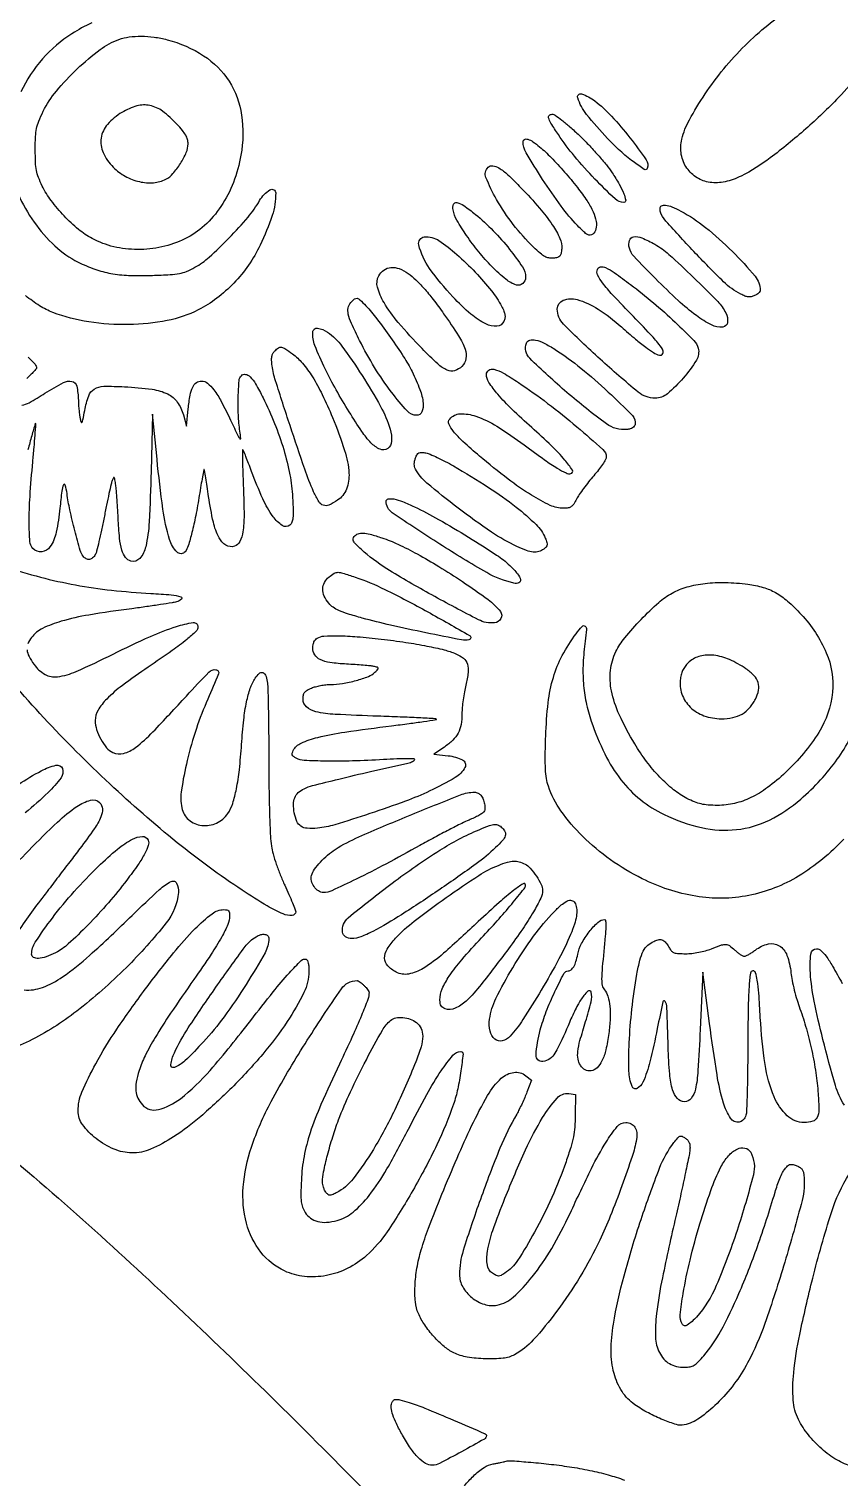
# Model space of a CAD drawing. Header units: inches. Extents: x 164 to 6104, y 4585 to 8790.
# Drawn here: x 5595.45 to 5619.22, y 5300.72 to 5343.17 of the extents above; entities that cross this region are included whole.
import ezdxf

# ---------------------------------------------------------------- set-up
doc = ezdxf.new("R2010")
doc.units = ezdxf.units.IN
doc.header["$LTSCALE"] = 50
doc.header["$MEASUREMENT"] = 0

# ---------------------------------------------------------------- blocks, each defined once
blk = doc.blocks.new('JACZ-COO-GE-001-CAR-LOGO-R00')
at = {"color": 8}
for points in [[(4610.41, 2594.14, -0.001877), (4635.07, 2580.12, -0.011756), (4742.41, 2515.14, -0.013536), (4841.56, 2448.05, -0.014287), (4931.72, 2379.43, -0.017299), (5012.07, 2309.84, -0.009893), (5087.94, 2236.55, -0.010137), (5160.23, 2160.9, -0.01071), (5222.29, 2090.27, -0.023835), (5265.71, 2033.38, -0.024314), (5281.5, 2007.93, -0.005883), (5305.05, 1964.34, -0.006032), (5327.65, 1919.99, -0.021685), (5340.48, 1890.94, 0.008218), (5344.72, 1880.6, 0.002411), (5351.57, 1864.86, 0.002382), (5359.58, 1846.92, 0.002309), (5367.84, 1828.88, 0.00217), (5370.01, 1824.24, 0.000245), (5374.99, 1813.74, 0.000297), (5380.93, 1801.26, 0.000241), (5387.31, 1787.88)], [(4991.15, 2821.2, 0.032508), (4983.08, 2816.81, 0.072576), (4971.06, 2806.52, 0.068678), (4962.22, 2793.03, 0.070258)], [(4961.07, 2751.27, 0.050386), (4967.59, 2739.81, 0.051227), (4976.11, 2730.08, 0.071338), (4985.6, 2723.5, 0.029892), (4992.46, 2720.56, 0.041653), (4998.91, 2718.84, 0.035969), (5006.24, 2718.06, 0.015987), (5015.96, 2718.04, 0.005751), (5023.22, 2718.34, 0.033493), (5027.02, 2718.8, 0.052163), (5029.95, 2719.68, 0.027152), (5033.39, 2721.34, 0.058356), (5039.21, 2725.5, 0.015944), (5047.33, 2733.36, 0.016584), (5055.07, 2741.88, 0.043731), (5059.83, 2748.61, -0.119875), (5064.06, 2752.99, -0.587102), (5066.39, 2751.72, -0.083547), (5064.95, 2742.49, -0.031798), (5060.05, 2730.38, -0.040063), (5055.3, 2722.26, -0.03878), (5049.28, 2714.91, -0.039438), (5042.31, 2708.69, -0.045117), (5034.74, 2703.95, -0.069669), (5022.02, 2699.59, -0.043277), (5006.3, 2697.95, -0.042182), (4989.96, 2699.04, -0.053126), (4975.29, 2702.89, -0.049934), (4969.8, 2705.63, -0.033683), (4964.14, 2709.76, -0.029138)], [(4965.17, 2684.62, -0.017976), (4967.98, 2681.72, -0.185758), (4968.57, 2680.19, -0.182134), (4968.43, 2679.81, -0.006823), (4967.39, 2678.67, -0.011558), (4966.1, 2677.34, -0.007789), (4964.57, 2675.88, 0.020289)], [(4962.62, 2665.05, 0.100398), (4965.56, 2666.02, 0.009667), (4972.05, 2669.9, -0.017006), (4979.58, 2674.25, -0.175733), (4983.07, 2674.74, -0.297999), (4985.02, 2672.79, -0.045192), (4985.69, 2667.05, 0.010441), (4985.78, 2665.04, 0.008192), (4985.96, 2662.87, 0.008296), (4986.2, 2660.85, 0.020087), (4986.46, 2659.38, 0.037141), (4986.86, 2658.02, 0.645175), (4987.2, 2658, 0.072932), (4987.58, 2659.06, 0.00325), (4988.31, 2662.88, -0.039228), (4989.91, 2668.84, -0.17526), (4992.18, 2671.6, -0.130622), (4996.09, 2672.71, -0.018254), (5004.57, 2672.54, -0.018488), (5015.82, 2671.49, -0.078999), (5022.26, 2669.59, -0.127819), (5026.16, 2666.3, -0.087739), (5028.65, 2661.05), (5029.93, 2656.38), (5030.63, 2663.48, -0.017829), (5031.39, 2669.07, -0.068456), (5032.45, 2672.41, -0.127894), (5033.96, 2674.21, -0.155747), (5036.05, 2674.88, -0.172326), (5038.51, 2674, -0.062429), (5041.11, 2671.29, -0.037958), (5044.12, 2666.52, -0.011291), (5047.98, 2658.82, 0.001191), (5051.04, 2652.38, 0.064611), (5051.78, 2651.25, 0.732372), (5052.1, 2651.39, 0.011289), (5051.76, 2654.38, -0.023127), (5051.15, 2661.03, -0.017569), (5051.09, 2668.34, -0.011504), (5051.41, 2675.02, -0.180266), (5052.35, 2677.06, -0.240043), (5054.05, 2677.61, -0.160719), (5055.9, 2676.65, -0.063367), (5058.16, 2673.69, -0.013725), (5061.23, 2668.02, -0.021946), (5065.95, 2657.56, -0.022954), (5069.67, 2646.88, -0.024266), (5072.18, 2636.6, -0.03543), (5073.31, 2627.35, -0.00559), (5073.52, 2621.86, -0.031353), (5073.42, 2618.93, -0.063333), (5073.01, 2617.14, -0.132638), (5072.2, 2615.98, -0.331412), (5069.09, 2615.82, -0.091203), (5065.35, 2619.44, -0.048728), (5061.11, 2626.8, -0.017909), (5056.56, 2637.9, 0.002965), (5055.34, 2641.16, 0.004467), (5054.23, 2643.99, 0.001859), (5053.25, 2646.4, 0.099071), (5052.97, 2646.81, 0.670972), (5052.79, 2646.73, 0.001328), (5052.83, 2642.45, 0.004725), (5052.95, 2637.39, 0.0027), (5053.17, 2631.29, -0.009272), (5053.45, 2620.02, -0.039077), (5052.96, 2613.28, -0.07406), (5051.72, 2609.26, -0.207184), (5049.55, 2607.37, -0.217642), (5046.06, 2607.8, -0.135955), (5043.21, 2610.85, -0.065545), (5040.9, 2617.19, -0.017925), (5038.96, 2627.68, 0.001846), (5038.34, 2631.8, 0.002952), (5037.77, 2635.31, 0.000606), (5037.25, 2638.4, 0.149548), (5037.12, 2638.65, 0.609791), (5037, 2638.61, 0.000958), (5036.44, 2635.67, 0.004353), (5035.83, 2632.26, 0.00253), (5035.16, 2628.15, -0.008567), (5033.7, 2619.89, -0.013809), (5032.15, 2612.93, -0.013147), (5030.62, 2607.49, -0.097452), (5029.35, 2605.13, -0.447343), (5026.04, 2604.99, -0.119592), (5022.99, 2610.15, -0.039375), (5020.28, 2622.52, -0.009985), (5017.87, 2642.97), (5016.07, 2661.38), (5015.45, 2637.88, -0.00645), (5014.64, 2617.35, -0.042456), (5013.23, 2607.17, -0.122901), (5010.84, 2602.42, -0.28365), (5007.18, 2601.26, -0.174271), (5005.02, 2602.71, -0.086908), (5003.54, 2605.7, -0.047624), (5002.56, 2610.71, -0.01255), (5001.96, 2618.88, 0.003379), (5001.73, 2623.16, 0.003642), (5001.45, 2627.32, 0.003442), (5001.15, 2630.89, 0.017402), (5000.9, 2632.88, 0.005159), (5000.55, 2634.97, 0.155846), (5000.3, 2635.43, 0.514866), (5000.02, 2635.38, 0.019569), (4999.52, 2634.22, 0.034509), (4999.09, 2632.79, 0.002685), (4998.21, 2628.88, 0.003657), (4997.23, 2624.2, 0.002786), (4996.21, 2619.05, -0.00489), (4995.18, 2613.92, -0.006424), (4994.13, 2609.25, -0.004804), (4993.16, 2605.37, -0.059544), (4992.61, 2603.96, -0.082385), (4991.54, 2602.57, -0.154152), (4990.28, 2601.96, -0.162244), (4988.94, 2602.21, -0.093651), (4987.66, 2603.27, -0.105017), (4986.45, 2605.58, -0.005383), (4984.23, 2613.8, -0.009477), (4982.22, 2622.25, -0.020073), (4981.05, 2628.88, 0.030976), (4980.35, 2632.39, 0.696951), (4979.63, 2632.46, 0.083164), (4978.9, 2629.94, 0.006326), (4978.16, 2622.88, -0.030245), (4976.67, 2613.13, -0.094939), (4974.09, 2607.06, -0.227978), (4970.79, 2605.11, -0.220651), (4967.14, 2606.45, -0.181001), (4965.86, 2609.27, -0.016714), (4965.58, 2617.08, -0.017104), (4965.92, 2627.72, -0.007448), (4967.06, 2641.81, 0.002144), (4967.61, 2647.75, 0.003476), (4968.01, 2652.8, 0.000629), (4968.33, 2657.25, 0.217408), (4968.22, 2657.56, 0.572741), (4968.04, 2657.52, 0.000546), (4966.64, 2652.53, 0.003418), (4965.08, 2646.83, 0.00201)], [(4955.57, 2599.05, 0.015941), (4970.25, 2594.73, 0.018262), (4984.52, 2591.57, 0.017863), (4999.26, 2589.41, 0.014074), (5015.34, 2588.09, -0.007874), (5023.71, 2587.51, -0.058661), (5027.62, 2586.71, -0.577907), (5027.82, 2585.72, -0.115001), (5025.8, 2584.63, -0.02711), (5024.01, 2584.24, -0.002248), (5019.32, 2583.51, -0.002998), (5013.71, 2582.69, -0.002308), (5007.57, 2581.86, 0.008677), (4990.03, 2579.27, 0.028636), (4978.64, 2576.7, 0.04436), (4971.09, 2573.8, 0.112542), (4966.55, 2570.12, 0.072418), (4965.07, 2567.56, 0.117686)], [(4964.72, 2565.09, 0.096595), (4965.51, 2562.38, 0.03764), (4967.56, 2559.05, 0.107777), (4972.06, 2555.03, 0.162507), (4977.17, 2554.04, 0.072579), (4984.8, 2556.19, 0.00985), (4999.87, 2563.27, -0.009029), (5015.13, 2570.48, -0.027655), (5025.79, 2574.59, -0.043638), (5032.65, 2576.16, -0.455241), (5034.57, 2574.48, -0.202877), (5033.75, 2572.55, -0.021877), (5030.05, 2569.26, -0.017399), (5024.06, 2564.73, -0.004717), (5014.27, 2557.98, 0.011059), (5003.68, 2550.48, 0.03757), (4997.29, 2544.94, 0.061183), (4993.74, 2540.37, 0.136355), (4992.59, 2536.15, 0.076205), (4993.17, 2532.46, 0.049168), (4994.88, 2528.49, 0.050122), (4997.25, 2525.06, 0.10488), (4999.81, 2523.1, 0.180724), (5004.16, 2522.7, 0.096897), (5009.06, 2525.14, 0.038436), (5016.17, 2531.51, 0.005168), (5029.89, 2546.17, -0.006734), (5039.11, 2555.95, -0.240707), (5041.97, 2556.93, -0.485131), (5042.99, 2555.17, -0.010973), (5038.64, 2544.91, 0.025404), (5033.94, 2532.89, 0.021543), (5030.2, 2519.78, 0.020883), (5027.86, 2507.86, 0.084514), (5027.98, 2500.48, 0.170893), (5030.77, 2495.66, 0.147898), (5036.13, 2493.3, 0.13719), (5042.23, 2494.23, 0.14255), (5046.85, 2498.19, 0.067768), (5048.8, 2502.28, 0.028327), (5050.33, 2508.2, 0.02188), (5051.54, 2516.07, 0.010101), (5052.45, 2526.38, -0.009785), (5053.34, 2536.45, -0.023824), (5054.49, 2543.82, -0.032344), (5056, 2549.32, -0.062103), (5058.01, 2553.43, -0.059525), (5059.65, 2555.38, -0.258282), (5061.07, 2555.74, -0.238864), (5062.21, 2554.73, -0.052801), (5062.93, 2552.13, -0.034276), (5063.17, 2549.55, -0.001741), (5063.37, 2541.11, -0.002777), (5063.51, 2531.07, -0.002008), (5063.57, 2519.88, 0.003327), (5063.65, 2508.49, 0.004066), (5063.88, 2497.84, 0.003414), (5064.22, 2488.9, 0.02869), (5064.62, 2484.88, 0.029458), (5065.34, 2481.65, 0.013264), (5066.63, 2477.51, 0.012756), (5068.28, 2473.06, 0.013819), (5070.12, 2468.82, -0.004532), (5071.82, 2465.06, -0.006491), (5073.26, 2461.7, -0.003737), (5074.41, 2458.86, -0.094459), (5074.57, 2458.03, -0.401189), (5073.11, 2456.5, -0.1074), (5069.45, 2457.13, -0.040154), (5062.93, 2460.38, -0.009475), (5052.64, 2466.88, -0.024723), (5026.15, 2486.24, -0.017854), (4998.55, 2510.26, -0.017252), (4971.58, 2537.29, -0.018077), (4946.98, 2565.7, -0.01494)], [(5298.73, 2487.73, -0.069163), (5280.26, 2472.62, -0.088566), (5259.83, 2464.67, -0.090237), (5238.2, 2464.36, -0.074755), (5216.28, 2471.5, -0.038429), (5203.32, 2479.29, -0.040074), (5191.89, 2488.87, -0.043204), (5183.07, 2499.21, -0.074736), (5177.95, 2509.27, -0.039085), (5177.14, 2512.51, -0.027762), (5176.73, 2516.23, -0.017389), (5176.63, 2521.4, -0.004447), (5176.83, 2529.77, -0.020387), (5177.84, 2543.44, -0.043578), (5179.95, 2553.8, -0.050229), (5183.59, 2562.68, -0.037479), (5189.26, 2571.63, -0.02388), (5191.72, 2574.64, -0.397788), (5192.9, 2574.73, -0.248192), (5193.5, 2573.34, -0.01467), (5192.98, 2568.63, 0.022869), (5192.13, 2559.6, 0.030908), (5192.25, 2551.4, 0.03254), (5193.35, 2543.63, 0.030359), (5195.46, 2535.88, 0.032505), (5201.01, 2522.48, 0.051345), (5207.6, 2511.95, 0.05753), (5215.57, 2503.86, 0.056986), (5225.2, 2497.76, 0.057353), (5240.58, 2492.38, 0.083399), (5254.91, 2491.59, 0.086287), (5268.34, 2495.5, 0.065941), (5281.11, 2504, 0.027103), (5289.24, 2511.93, 0.03123), (5296.06, 2520.35, 0.033727), (5301.28, 2528.84, 0.048626)], [(4961.21, 2510.02, -0.031868), (4970.53, 2515.62, -0.058999), (4976.52, 2517.87, -0.378132), (4979.16, 2516.49, -0.260255), (4978.63, 2512.78, -0.035977), (4973.28, 2506.73, -0.025218), (4963.93, 2498.46, -0.007195)], [(4963.54, 2426.11, 0.114552), (4970.99, 2427.1, 0.060807), (4979.27, 2431.43, 0.03389), (4990.29, 2440.18, 0.007683), (5007.69, 2456.53, -0.005983), (5018.82, 2467.06, -0.071462), (5023.69, 2470.41, -0.417246), (5025.89, 2469.65, -0.134679), (5026.58, 2465.89, -0.148217), (5021.61, 2453.45, -0.028418), (5005.2, 2435.15, -0.030944), (4985.05, 2417.43, -0.048791), (4965.57, 2405.17, -0.066747), (4955.29, 2401.64, -0.106529)], [(4955.27, 2472.17, -0.01151), (4965.4, 2483.07, -0.010499), (4977.12, 2494.63, -0.040595), (4985.09, 2501.02, -0.078514), (4990.67, 2503.63, -0.273242), (4994.37, 2502.68, -0.186797), (4995.51, 2500.1, -0.113208), (4994.91, 2496.77, -0.051709), (4992.21, 2491.91, -0.010213), (4986.32, 2483.86, -0.000014), (4982.21, 2478.48, -0.000009), (4977.51, 2472.32, -0.000009), (4972.96, 2466.35, -0.000018), (4969.33, 2461.6, 0.023327), (4958.63, 2446.13, 0.099538)], [(5298.95, 2379.05, -0.072441), (5295.32, 2387, -0.00847), (5290.17, 2405.88, -0.012854), (5286.61, 2421.51, -0.032307), (5285.05, 2433.08, -0.045774), (5285.23, 2440.75, -0.381191), (5287.61, 2442.88, -0.185962), (5289.39, 2442.2, -0.049852), (5291.45, 2439.92, -0.028785), (5294.11, 2435.84, -0.006757), (5298.08, 2428.71, 0.006104)], [(5302.21, 2231.29, -0.06319), (5295.9, 2234.03, -0.046087), (5289.7, 2238.53, -0.044886), (5284.26, 2244.24, -0.050955), (5280.18, 2250.6, -0.101429), (5278.03, 2258.47, -0.041206), (5278.24, 2269.62, -0.027298), (5280.69, 2285.27, -0.008703), (5286.01, 2308.25, -0.016101), (5293.66, 2335.14, -0.062358), (5300.93, 2350.83, -0.085211)], [(5143.61, 2223.42, -0.040312), (5147.24, 2227.44, -0.041566), (5151.61, 2230.94, -0.106596), (5155.36, 2232.42, 0.00487), (5156.85, 2232.69, 0.005598), (5158.27, 2232.97, 0.005063), (5159.47, 2233.23, 0.031971), (5160.07, 2233.41, -0.105225), (5162.18, 2233.72, -0.004547), (5169.69, 2233.17, -0.008147), (5178.09, 2232.35, -0.00802), (5186.51, 2231.24, -0.013804), (5194.83, 2229.77, -0.017944), (5202.36, 2227.95, -0.019818), (5208.99, 2225.8, -0.028842)]]:
    blk.add_lwpolyline(points, format="xyb", dxfattribs=at)
for points in [[(5305.27, 2830.92, -0.135992), (5309.93, 2825.95, -0.124131), (5311.57, 2819.11, -0.092733), (5309.89, 2810.66, -0.048447), (5304.93, 2801.1, -0.049495), (5296.61, 2790.68, -0.018956), (5283.15, 2777.88, -0.019091), (5268.63, 2766.04, -0.044476), (5256.73, 2758.63, -0.062435), (5250.15, 2756.28, -0.09109), (5244.02, 2756.05, -0.102561), (5238.73, 2757.97, -0.099966), (5234.59, 2761.85, -0.113946), (5232.28, 2767.43, -0.101571), (5232.52, 2773.71, -0.065655), (5235.56, 2781.54, -0.021413), (5242, 2792.16, -0.02576), (5249.61, 2802.39, -0.024318), (5258.37, 2812, -0.025156), (5267.65, 2820.34, -0.034906), (5276.79, 2826.76, -0.047852), (5284.47, 2830.44, -0.051642), (5292.51, 2832.48, -0.057458), (5299.83, 2832.7, -0.11623)], [(5022.03, 2814.35, -0.080107), (5036.92, 2807.79, -0.107086), (5047.3, 2797.36, -0.106886), (5052.45, 2783.54, -0.079567), (5052.2, 2767.23, -0.048198), (5049.1, 2756.04, -0.055868), (5044.02, 2746.24, -0.05993), (5037.27, 2738.39, -0.072941), (5029.25, 2732.95, -0.057657), (5019.89, 2729.69, -0.055869), (5009.93, 2728.61, -0.056916), (5000.16, 2729.76, -0.064813), (4991.35, 2733.08, -0.050658), (4985.75, 2736.83, -0.029602), (4979.85, 2742.34, -0.029478), (4974.59, 2748.58, -0.04652), (4970.94, 2754.54, -0.021171), (4969.39, 2758.07, -0.045328), (4968.56, 2760.92, -0.037273), (4968.18, 2764.21, -0.01039), (4968.07, 2769.4, -0.010629), (4968.18, 2774.75, -0.040955), (4968.6, 2778.04, -0.046411), (4969.51, 2781.02, -0.016429), (4971.35, 2785.09, -0.059403), (4976.69, 2793.31, -0.029285), (4985.24, 2802.42, -0.029069), (4994.57, 2810.29, -0.075111), (5002.31, 2814.45, -0.052526), (5006.47, 2815.46, -0.034536), (5011.38, 2815.77, -0.032297), (5016.69, 2815.4, -0.030116)], [(5003.53, 2784.63, 0.077575), (4997.63, 2779.75, 0.142514), (4995, 2774.16, 0.148868), (4995.82, 2768.2, 0.087399), (4999.97, 2762.24, 0.071058), (5004.87, 2758.54, 0.070271), (5010.63, 2756.35, 0.074667), (5016.44, 2755.91, 0.101177), (5021.49, 2757.34, 0.095888), (5024.39, 2759.63, 0.037319), (5027.45, 2763.76, 0.03717), (5029.84, 2768.27, 0.103707), (5030.57, 2771.76, 0.069067), (5030.32, 2773.56, 0.059506), (5029.58, 2775.32, 0.04327), (5028.23, 2777.31, 0.01637), (5026.02, 2779.83, 0.043677), (5020.16, 2785.09, 0.108953), (5014.95, 2787.46, 0.123176), (5009.64, 2787.28, 0.064362)], [(5196.95, 2789.31, -0.043063), (5203.75, 2783.13, -0.021475), (5211.28, 2774.25, -0.013861), (5217.86, 2765.28, -0.235978), (5218.36, 2761.76, -0.489677), (5217.15, 2761.34, -0.018266), (5212.59, 2764.52, -0.023059), (5207.28, 2768.91, -0.019225), (5202.05, 2774.04, -0.020302), (5193.54, 2783.83, -0.088413), (5189.89, 2790.55, -0.613402), (5191.48, 2792.16, -0.086308)], [(5190.51, 2775.27, -0.012106), (5194.3, 2771.48, -0.009674), (5198.21, 2767.23, -0.009804), (5201.66, 2763.15, -0.024289), (5203.99, 2760, -0.017163), (5206.87, 2755.32, -0.034682), (5208.75, 2751.42, -0.051958), (5209.52, 2748.71, -0.465459), (5208.82, 2747.88, -0.190292), (5205.21, 2749.31, -0.01221), (5196.96, 2757.41, -0.018656), (5188.59, 2766.72, -0.027239), (5182, 2775.55, -0.006662), (5178.98, 2780.24, -0.064602), (5177.99, 2782.38, -0.283666), (5178.26, 2783.41, -0.194062), (5179.41, 2783.88, -0.152417), (5180.68, 2783.48, -0.013648), (5183.41, 2781.48, -0.015857), (5186.73, 2778.74, -0.009399)], [(5174.33, 2770.58, -0.025869), (5179.01, 2766.23, -0.012817), (5184.52, 2760.28, -0.012816), (5189.77, 2753.97, -0.022802), (5193.72, 2748.47, -0.034607), (5196.21, 2744, -0.067892), (5197.43, 2740.12, -0.096306), (5197.36, 2737.02, -0.167062), (5196.03, 2734.85, -0.158473), (5195.01, 2734.44, -0.148422), (5193.92, 2734.7, -0.060598), (5192.42, 2735.83, -0.009202), (5189.78, 2738.48, -0.032607), (5183.14, 2746.33, -0.015336), (5175.57, 2757.27, -0.010397), (5168.82, 2768.18, -0.13411), (5167.57, 2772.75, -0.300922), (5168.15, 2773.63, -0.18008), (5169.45, 2773.69, -0.071452), (5171.59, 2772.65, -0.0249)], [(5166.69, 2753.87, -0.01412), (5174.29, 2745.56, -0.030866), (5179.52, 2738.71, -0.040299), (5182.64, 2733.12, -0.128822), (5183.37, 2728.94, -0.025775), (5183.09, 2726.92, -0.135396), (5182.6, 2725.92, -0.152722), (5181.7, 2725.37, -0.035629), (5179.94, 2725.07, -0.070026), (5178.11, 2725.15, -0.082093), (5176.47, 2725.74, -0.052447), (5174.6, 2727.06, -0.013084), (5171.85, 2729.6, -0.03414), (5163.56, 2738.87, -0.035838), (5156.74, 2749.03, -0.034464), (5152.39, 2758.06, -0.300143), (5153.24, 2762.21, -0.234503), (5155.15, 2762.85, -0.105209), (5157.7, 2761.93, -0.049749), (5161.29, 2759.18, -0.011754)], [(5148.07, 2742.96, -0.027637), (5155.32, 2736.31, -0.02482), (5162.07, 2728.67, -0.022073), (5167.31, 2721.49, -0.147473), (5168.57, 2717.3, -0.212494), (5167.4, 2714.67, -0.26624), (5164.83, 2714.11, -0.095336), (5160.53, 2716.45, -0.026251), (5154.82, 2721.66, -0.023315), (5149.45, 2727.65, -0.020859), (5144.45, 2734.33, -0.020434), (5140.52, 2740.58, -0.080748), (5138.93, 2744.83, -0.144477), (5139.13, 2747.08, -0.363791), (5140.48, 2747.81, -0.104067), (5143.34, 2746.57, -0.017732)], [(5232.05, 2744.34, -0.047306), (5242.18, 2737.65, -0.026569), (5253.17, 2727.8, -0.021691), (5262.45, 2717.7, -0.176815), (5264.57, 2711.91, -0.161602), (5264.41, 2711.42, -0.048048), (5263.88, 2710.83, -0.042691), (5263.11, 2710.25, -0.034938), (5262.21, 2709.76, -0.054301), (5260.88, 2709.32, -0.080018), (5259.66, 2709.26, -0.066036), (5258.31, 2709.59, -0.026164), (5256.58, 2710.38, -0.07376), (5249.58, 2715.42, -0.010983), (5237.37, 2727.83, -0.006766), (5225.23, 2741.09, -0.184048), (5223.57, 2745.44, -0.284672), (5224.22, 2746.5, -0.148853), (5225.8, 2746.76, -0.067139), (5228.44, 2746.05, -0.022733)], [(5133.18, 2732.24, -0.03211), (5140.41, 2726.63, -0.020995), (5148.02, 2719.31, -0.02104), (5154.66, 2711.74, -0.050248), (5158.74, 2705.48, -0.020296), (5159.72, 2703.4, -0.061745), (5160.14, 2701.9, -0.082983), (5160.12, 2700.6, -0.061603), (5159.69, 2699.23, -0.276599), (5156.88, 2697.3, -0.128824), (5152.39, 2698.18, -0.065856), (5146.25, 2702.2, -0.0253), (5138.85, 2709.26, -0.035226), (5129.35, 2720.83, -0.094054), (5124.92, 2730.5, -0.453422), (5127.18, 2733.73, -0.178329)], [(5221.49, 2730.75, -0.053639), (5227.2, 2726.61, -0.008539), (5237.3, 2717.16, -0.007314), (5247.15, 2707.34, -0.075813), (5250.47, 2702.7, -0.146425), (5251.18, 2698.8, -0.356432), (5249.23, 2696.9, -0.140768), (5244.58, 2697.79, -0.042774), (5238.42, 2701.62, -0.025883), (5230.98, 2707.79, -0.011149), (5221.71, 2716.73, -0.006292), (5212.85, 2725.87, -0.128349), (5211.02, 2729.22, -0.129218), (5211.06, 2732.32, -0.297731), (5212.73, 2733.8, -0.135725), (5216.19, 2733.36, -0.031566)], [(5120.57, 2718.83, -0.036428), (5123.65, 2716.28, -0.020831), (5126.99, 2712.8, -0.016885), (5130.73, 2708.25, -0.008959), (5135.08, 2702.38, -0.011673), (5141.21, 2693.34, -0.059396), (5143.87, 2687.88, -0.125755), (5144.2, 2684.05, -0.15632), (5142.57, 2680.88, -0.12354), (5139.58, 2679.09, -0.179907), (5136.55, 2679.28, -0.082804), (5132.67, 2681.84, -0.013696), (5126.26, 2688.13, -0.014717), (5116.53, 2698.83, -0.04255), (5110.69, 2706.95, -0.067325), (5108.02, 2713.2, -0.192529), (5108.53, 2717.81, -0.115304), (5110.65, 2720.22, -0.134689), (5113.5, 2721.27, -0.112164), (5116.9, 2720.79, -0.064366)], [(5211.54, 2714.3, -0.013912), (5220.84, 2706.89, -0.013509), (5229.8, 2698.89, -0.009153), (5237.37, 2691.5, -0.134045), (5239.19, 2688.28, -0.202133), (5238.43, 2683.39, -0.040127), (5233.09, 2676.09, -0.040718), (5226.59, 2669.7, -0.175704), (5221.57, 2667.88, -0.173623), (5214.63, 2670.36, -0.012753), (5199.07, 2683.82, -0.011966), (5184.14, 2698.08, -0.198624), (5181.57, 2704.3, -0.309503), (5184.02, 2707.88, -0.161753), (5189.66, 2708.16, -0.076561), (5198.22, 2704.3, -0.037436), (5207.75, 2697.02, 0.005668), (5213.52, 2692.01, 0.015931), (5217.7, 2688.68, 0.022155), (5220.89, 2686.52, 0.064261), (5223.32, 2685.43, 0.382644), (5224.71, 2686.08, 0.254104), (5224.54, 2687.95, 0.038636), (5220.74, 2692.75, 0.006599), (5212.73, 2701.2, -0.004232), (5204.19, 2710.11, -0.025337), (5200.03, 2715, -0.051135), (5198.06, 2718.21, -0.206912), (5197.96, 2720.46, -0.26773), (5199.25, 2721.5, -0.146907), (5201.32, 2721.22, -0.047943), (5204.87, 2719.18, -0.007134)], [(5103.25, 2705.63, -0.025939), (5107.77, 2700.33, -0.010431), (5113.4, 2692.66, -0.010428), (5118.7, 2684.76, -0.026018), (5122.15, 2678.72, -0.025668), (5125.36, 2671.43, -0.064434), (5126.71, 2665.79, -0.129216), (5126.18, 2662.28, -0.299302), (5124.05, 2660.88, -0.211145), (5120.23, 2662.57, -0.021603), (5113.74, 2670.35, -0.02528), (5106.87, 2680.36, -0.022205), (5100.72, 2691.45, -0.008463), (5097.39, 2698.41, -0.049779), (5096.09, 2702.24, -0.106896), (5096.05, 2704.81, -0.135554), (5097.11, 2706.92, -0.035907), (5098.66, 2708.41, -0.228506), (5099.7, 2708.67, -0.1409), (5100.84, 2708.06, -0.011556)], [(5087.62, 2694.85, -0.078841), (5093.46, 2689.11, -0.01616), (5101.71, 2677.18, -0.017498), (5109.27, 2664.49, -0.052637), (5113.17, 2655.21, -0.082895), (5113.8, 2650.27, -0.231994), (5112.19, 2647.29, -0.266775), (5109.08, 2646.98, -0.098854), (5105.36, 2649.63, -0.039369), (5101.62, 2654.3, -0.01053), (5096.43, 2662.28, -0.010944), (5091.11, 2671.31, -0.01405), (5086.64, 2679.84, -0.019622), (5082.42, 2689.4, -0.110841), (5081.56, 2694.87, -0.433832), (5083.51, 2696.46, -0.122368)], [(5073.24, 2686, -0.061578), (5077.34, 2682.18, -0.033887), (5081.39, 2676.64, -0.027597), (5085.45, 2669.32, -0.015389), (5089.63, 2660.01, -0.019056), (5094.6, 2646.47, -0.06355), (5096.36, 2637.19, -0.10954), (5095.33, 2630.71, -0.151913), (5091.67, 2626.16, -0.04124), (5088.14, 2624.19, -0.194397), (5085.87, 2624.09, -0.173156), (5084, 2625.61, -0.031551), (5081.91, 2629.63, -0.021265), (5078.29, 2638.81, -0.0036), (5072.27, 2656.66, -0.002485), (5066.34, 2674.98, -0.043043), (5064.95, 2681.1, -0.020515), (5064.74, 2683.35, -0.057298), (5064.83, 2684.93, -0.078839), (5065.25, 2686.14, -0.074116), (5066.03, 2687.2, -0.049928), (5067.55, 2688.44, -0.189721), (5068.73, 2688.69, -0.105501), (5070.18, 2688.12, -0.010587)], [(5180.66, 2687.75, -0.026596), (5191.23, 2680.1, -0.018251), (5202.4, 2670.39, -0.010453), (5212.29, 2660.75, -0.245759), (5213.38, 2657.13, -0.119788), (5213.04, 2656.37, -0.089808), (5212.35, 2655.76, -0.071138), (5211.34, 2655.32, -0.041612), (5210.04, 2655.08, -0.184374), (5201.64, 2657.38, -0.019669), (5185.5, 2670.18, -0.016935), (5170.29, 2684.17, -0.298278), (5168.94, 2690.4, -0.244109), (5170.3, 2691.61, -0.117934), (5172.68, 2691.64, -0.064074), (5176.15, 2690.37, -0.023524)], [(5165.67, 2674.27, -0.015314), (5177.61, 2665.76, -0.013359), (5189.58, 2656.15, -0.006678), (5200.2, 2646.9, -0.213378), (5201.57, 2643.83, -0.131055), (5201.29, 2642.8, -0.016667), (5200.07, 2640.83, -0.018604), (5198.42, 2638.55, -0.01449), (5196.47, 2636.19, 0.01157), (5194.38, 2633.69, 0.010125), (5192.31, 2630.98, 0.010231), (5190.54, 2628.46, 0.029674), (5189.45, 2626.63, -0.025233), (5188.28, 2624.6, -0.095371), (5187.27, 2623.55, -0.112322), (5186.03, 2623.04, -0.042082), (5184.15, 2622.88, -0.108651), (5178.71, 2624.08, -0.030566), (5171.01, 2628.22, -0.02451), (5161.42, 2634.84, -0.011655), (5149.73, 2644.23, -0.010517), (5142.99, 2650.15, -0.037792), (5139.08, 2654.32, -0.068007), (5137.26, 2657.34, -0.281872), (5137.55, 2659.35, -0.212933), (5141.84, 2661.47, -0.093617), (5148.23, 2660.52, -0.05584), (5156.87, 2656.39, -0.020487), (5168.07, 2648.75, 0.004432), (5176.36, 2642.69, 0.017984), (5181.57, 2639.23, 0.025945), (5185.13, 2637.3, 0.163215), (5187.15, 2637.05, 0.526214), (5187.73, 2638.44, 0.034621), (5184.67, 2642.58, 0.024772), (5179.16, 2648.43, 0.009955), (5171.09, 2655.88, -0.010556), (5162.99, 2663.38, -0.023714), (5157.25, 2669.47, -0.028468), (5153.54, 2674.33, -0.149652), (5152.57, 2677.51, -0.250659), (5153.52, 2679.29, -0.210745), (5155.65, 2679.66, -0.070999), (5159.54, 2678.09, -0.01564)], [(5139.07, 2640.23, -0.01291), (5153.46, 2631.43, -0.02293), (5164.77, 2623.35, -0.02665), (5172.89, 2616.23, -0.101662), (5176.65, 2610.68, -0.020129), (5177.3, 2608.91, -0.111807), (5177.4, 2607.9, -0.153707), (5177.03, 2607.11, -0.049087), (5176.06, 2606.24, -0.087797), (5173.98, 2605.23, -0.093141), (5171.73, 2605.01, -0.064959), (5168.93, 2605.64, -0.022057), (5165.07, 2607.24, -0.03879), (5154.62, 2613.16, -0.014675), (5140.98, 2622.95, -0.011646), (5128.22, 2633.17, -0.095526), (5123.54, 2638.93, -0.069185), (5123.19, 2639.89, -0.056654), (5123.08, 2640.97, -0.050786), (5123.21, 2642.16, -0.037286), (5123.59, 2643.43, -0.037696), (5124.28, 2644.9, -0.153165), (5124.98, 2645.56, -0.13504), (5126, 2645.74, -0.026855), (5127.84, 2645.48, -0.049857), (5129.58, 2644.95, -0.01067), (5132.47, 2643.67, -0.01105), (5135.77, 2642.04, -0.010328)], [(5123.1, 2623.53, -0.01761), (5133, 2618.34, -0.00862), (5145.26, 2611.08, -0.007212), (5156.73, 2603.78, -0.045747), (5162.13, 2599.48, -0.026908), (5165.31, 2596.09, -0.117514), (5166.53, 2593.64, -0.376904), (5165.88, 2592.43, -0.146694), (5163.82, 2592.28, -0.074046), (5152.72, 2596.59, -0.01297), (5133.48, 2608.23, -0.007158), (5114.05, 2621.07, -0.247981), (5111.57, 2625.76, -0.369718), (5112.39, 2626.72, -0.086561), (5114.68, 2626.68, -0.046184), (5118.31, 2625.62, -0.017926)], [(5109.85, 2610.8, -0.028851), (5116.41, 2608.18, -0.01481), (5124.31, 2604.2, -0.013165), (5133.18, 2599.08, -0.009711), (5142.73, 2592.97, -0.012569), (5153.27, 2585.55, -0.067591), (5158.28, 2580.65, -0.299661), (5158.51, 2577.79, -0.247734), (5155.9, 2576.07, -0.143495), (5149.34, 2577.32, -0.007531), (5130.23, 2587.47, -0.012102), (5111.8, 2598.2, -0.047862), (5101.34, 2606.11, -0.011746), (5099.18, 2608.19, -0.073088), (5098.27, 2609.43, -0.164759), (5098.11, 2610.39, -0.132929), (5098.55, 2611.36, -0.128031), (5100.07, 2612.45, -0.104799), (5102.05, 2612.77, -0.055932), (5104.99, 2612.29, -0.012463)], [(5098.85, 2594.78, -0.033906), (5111.07, 2589.72, -0.010723), (5128.57, 2580.57, -0.005369), (5145.7, 2570.89, -0.684392), (5145.43, 2569.13, -0.102352), (5142.39, 2569.1, -0.002249), (5127.86, 2571.99, -0.00578), (5113.37, 2575.12, -0.011025), (5101.81, 2578.02, -0.007247), (5095.81, 2579.76, -0.029413), (5092.25, 2581.09, -0.04844), (5089.87, 2582.42, -0.065832), (5088.06, 2584.07, -0.069684), (5086.22, 2587.01, -0.109086), (5085.62, 2589.91, -0.121936), (5086.32, 2592.57, -0.10173), (5088.2, 2594.81, -0.032343), (5090.37, 2596.3, -0.135635), (5091.88, 2596.71, -0.075072), (5093.82, 2596.41, -0.005775)], [(5259.47, 2591.86, -0.037329), (5265.77, 2590.55, -0.059211), (5270.85, 2588.43, -0.052662), (5275.68, 2584.97, -0.023351), (5281.31, 2579.5, -0.085925), (5291.58, 2563.84, -0.12761), (5294.11, 2547.71, -0.116535), (5288.49, 2531.33, -0.064345), (5274.93, 2514.94, -0.027466), (5267.55, 2508.77, -0.047949), (5260.74, 2504.64, -0.055725), (5254.05, 2502.28, -0.057244), (5247.07, 2501.49, -0.016892), (5243.23, 2501.63, -0.038556), (5240.36, 2502.05, -0.041145), (5237.71, 2502.89, -0.02188), (5234.58, 2504.33, -0.051181), (5229.12, 2507.89, -0.031724), (5223.48, 2513.07, -0.029469), (5218.06, 2519.44, -0.026915), (5213.25, 2526.6, -0.025786), (5206.9, 2538.58, -0.058591), (5203.7, 2548.29, -0.077411), (5203.31, 2556.65, -0.08704), (5205.54, 2564.36, -0.059171), (5209.16, 2569.97, -0.0187), (5215.81, 2577.43, -0.018757), (5223.02, 2584.37, -0.057859), (5228.53, 2588.26, -0.056749), (5234.64, 2590.74, -0.039024), (5241.97, 2592.17, -0.034876), (5250.31, 2592.56, -0.02633)], [(5109.58, 2569.42, -0.007615), (5119.62, 2568.09, -0.011634), (5128.27, 2566.6, -0.013212), (5135.3, 2565.03, -0.037391), (5140.07, 2563.44, -0.074575), (5143.17, 2561.57, -0.142345), (5144.79, 2559.17, -0.10752), (5145.12, 2555.79, -0.032256), (5144.18, 2550.67, 0.015932), (5143.56, 2547.83, 0.011176), (5143.04, 2544.6, 0.011291), (5142.68, 2541.48, 0.023037), (5142.57, 2539.01, -0.04272), (5142.18, 2534.51, -0.078294), (5141, 2531.04, -0.079232), (5138.82, 2528.12, -0.044705), (5135.39, 2525.33), (5131.07, 2522.42), (5136.94, 2521.77, -0.088129), (5142.83, 2520.03, -0.420545), (5143.8, 2517.03, -0.141024), (5139.8, 2512.86, -0.02083), (5129.37, 2507.36, -0.022877), (5119.47, 2503.2, -0.008047), (5104.92, 2498.12, -0.006555), (5090.53, 2493.57, -0.049018), (5083.51, 2492.18, -0.040003), (5079.33, 2492.11, -0.129975), (5076.72, 2492.97, -0.146566), (5075.06, 2494.94, -0.056022), (5074, 2498.4, -0.045353), (5073.66, 2501.95, -0.097726), (5074.18, 2504.63, -0.11257), (5075.61, 2506.68, -0.07359), (5078.01, 2508.28, -0.047724), (5081.5, 2509.55, -0.002949), (5092.21, 2512.24, -0.004295), (5105.17, 2515.3, -0.002999), (5119.84, 2518.54, 0.025743), (5120.94, 2518.84, 0.028861), (5121.97, 2519.24, 0.02997), (5122.79, 2519.68, 0.117453), (5123.19, 2520.08, 0.57113), (5122.99, 2520.47, 0.009807), (5120.06, 2520.55, 0.0127), (5116, 2520.49, 0.005023), (5110.42, 2520.2, -0.007731), (5097.84, 2519.62, -0.011762), (5086.89, 2519.54, -0.009527), (5078.06, 2519.86, -0.109623), (5074.73, 2520.79, -0.037088), (5073.64, 2521.48, -0.145641), (5073.17, 2522.11, -0.162839), (5073.15, 2522.86, -0.049622), (5073.59, 2523.91, -0.166202), (5076.81, 2526.91, -0.043655), (5083.58, 2529.26, -0.025443), (5094.69, 2531.45, -0.005739), (5113.78, 2534.01, 0.002381), (5120.93, 2534.91, 0.004093), (5126.87, 2535.75, 0.000856), (5132, 2536.51, 0.614991), (5132.06, 2536.72, 0.18546), (5131.65, 2536.9, 0.00043), (5124.91, 2537.25, 0.002701), (5117.28, 2537.59, 0.001667), (5108.31, 2537.91, -0.005095), (5090.71, 2538.67, -0.042466), (5082.82, 2539.76, -0.124785), (5079.01, 2541.7, -0.216118), (5077.57, 2544.88, -0.045752), (5077.72, 2546.56, -0.117602), (5078.22, 2547.67, -0.101941), (5079.21, 2548.53, -0.029389), (5081.04, 2549.43, -0.034399), (5082.68, 2549.99, -0.018586), (5084.76, 2550.45, -0.018432), (5086.92, 2550.77, -0.027554), (5088.83, 2550.88, 0.041447), (5093.69, 2551.28, 0.025565), (5099.29, 2552.52, 0.023865), (5104.35, 2554.17, 0.104834), (5106.98, 2555.86, 0.010004), (5108.2, 2557.12, 0.243439), (5108.33, 2557.58, 0.284371), (5108.02, 2557.9, 0.01301), (5106.48, 2558.26, 0.025983), (5105.05, 2558.48, 0.004059), (5102.21, 2558.75, 0.004507), (5098.84, 2559, 0.003914), (5095.31, 2559.21, -0.021023), (5088.6, 2559.84, -0.078912), (5084.56, 2561.05, -0.141892), (5082.38, 2563.02, -0.140104), (5081.57, 2565.85, -0.049063), (5081.69, 2567.1, -0.055376), (5082.06, 2568.25, -0.061175), (5082.62, 2569.18, -0.095694), (5083.32, 2569.8, -0.117305), (5086.14, 2570.65, -0.018718), (5091.95, 2570.79, -0.017177), (5099.7, 2570.41, -0.008303)], [(5235.52, 2560.13, 0.038465), (5234.09, 2558.63, 0.050353), (5233.04, 2557.06, 0.050257), (5232.33, 2555.3, 0.038106), (5231.9, 2553.27, 0.11642), (5232.52, 2546.99, 0.117153), (5235.88, 2541.66, 0.107809), (5241.55, 2538.12, 0.086499), (5248.66, 2536.88, 0.051775), (5253.33, 2537.37, 0.079345), (5257.12, 2538.82, 0.082667), (5260.16, 2541.33, 0.061279), (5262.61, 2544.95, 0.068466), (5263.86, 2548.55, 0.126516), (5263.7, 2551.63, 0.115028), (5262.03, 2554.44, 0.050861), (5258.73, 2557.26, 0.046812), (5251.98, 2561.04, 0.073687), (5245.59, 2562.81, 0.090973), (5239.99, 2562.48, 0.122959)], [(5150.3, 2505.63, -0.069222), (5151.23, 2504.04, -0.05024), (5151.81, 2502.07, -0.052204), (5151.96, 2500.19, -0.133696), (5151.58, 2498.89, -0.113103), (5150.99, 2498.3, -0.014944), (5149.47, 2497.39, -0.016708), (5147.56, 2496.41, -0.013304), (5145.45, 2495.49, 0.018936), (5142.48, 2494.14, 0.003835), (5137.31, 2491.52, 0.00404), (5131.36, 2488.37, 0.003773), (5125.31, 2485.05, -0.005459), (5111.45, 2477.51, -0.008537), (5099.35, 2471.36, -0.005724), (5089.32, 2466.62, -0.108008), (5085.94, 2465.88, -0.149137), (5083.89, 2466.5, -0.091761), (5082.07, 2468.29, -0.090675), (5080.99, 2470.63, -0.140468), (5081.06, 2472.83, -0.075732), (5082.3, 2475.36, -0.032257), (5084.66, 2478.31, -0.031071), (5087.62, 2481.18, -0.036213), (5090.78, 2483.51, -0.037926), (5100.35, 2488.58, -0.00551), (5120.68, 2497.19, -0.003226), (5141.94, 2505.75, -0.092847), (5147.7, 2506.87, -0.066279), (5148.39, 2506.78, -0.04644), (5149.13, 2506.51, -0.04663), (5149.81, 2506.11, -0.069192)], [(5159, 2492.31, -0.086829), (5160.2, 2490.6, -0.192091), (5160.29, 2489.04, -0.104802), (5159.21, 2487.19, -0.017413), (5156.32, 2484.23, -0.034088), (5148.36, 2477.59, -0.007071), (5133.46, 2467.11, -0.007807), (5117.83, 2456.8, -0.019839), (5106.09, 2449.96, -0.033011), (5101.24, 2447.78, -0.083165), (5097.45, 2447.05, -0.15152), (5094.96, 2447.75, -0.216444), (5093.75, 2449.66, -0.261401), (5096.04, 2455.56, -0.011372), (5114.07, 2469.73, -0.01958), (5133.48, 2483.14, -0.042261), (5149.57, 2491.53, -0.009027), (5153.87, 2493.24, -0.06959), (5155.98, 2493.71, -0.140473), (5157.48, 2493.42, -0.077506)], [(5014.24, 2487.29, -0.172029), (5014.3, 2485.12, -0.04417), (5012.9, 2481.85, -0.029379), (5010.14, 2477.34, -0.009167), (5005.48, 2470.92, -0.017511), (4998.01, 2461.7, -0.015067), (4989.55, 2452.55, -0.014024), (4981.58, 2444.86, -0.06751), (4976.4, 2441.29, -0.029969), (4972.46, 2439.59, -0.070484), (4969.33, 2438.92, -0.136985), (4967.36, 2439.33, -0.281777), (4966.58, 2440.63, -0.146148), (4968.09, 2445.61, -0.016099), (4975.07, 2455.44, -0.019558), (4984, 2466.29, -0.01896), (4993.84, 2476.52, -0.017704), (5001.74, 2483.62, -0.052772), (5007.78, 2487.67, -0.109523), (5011.91, 2488.8, -0.324065)], [(5168.38, 2477.48, -0.095106), (5170.53, 2475.78, -0.031194), (5172.99, 2472.56, -0.030291), (5175, 2469.12, -0.119455), (5175.56, 2466.74, -0.112686), (5174.81, 2463.56, -0.018666), (5171.81, 2457.99, -0.017711), (5167.4, 2451.05, -0.009781), (5161.56, 2442.88, -0.005697), (5150.44, 2428.31, -0.037407), (5144.26, 2421.52, -0.087546), (5139.78, 2418.56, -0.180899), (5135.64, 2418.36, -0.079785), (5134.69, 2418.83, -0.107276), (5134.05, 2419.55, -0.088907), (5133.69, 2420.58, -0.040731), (5133.57, 2422, -0.102458), (5134.49, 2426.46, -0.045801), (5137.38, 2431.75, -0.030992), (5142.48, 2438.41, -0.010696), (5150.62, 2447.38, 0.007489), (5157.01, 2454.34, 0.008547), (5162.91, 2461.18, 0.003646), (5168.03, 2467.43, 0.171521), (5168.57, 2468.95, 0.587477), (5167.61, 2469.48, 0.026306), (5163.73, 2466.79, 0.018218), (5157.82, 2461.86, 0.005584), (5149.26, 2453.99, -0.007798), (5135.03, 2441.03, -0.042895), (5126.69, 2434.86, -0.092095), (5120.76, 2432.57, -0.166895), (5115.67, 2433.33, -0.08712), (5112.19, 2435.98, -0.184141), (5110.94, 2439.08, -0.145711), (5111.97, 2442.77, -0.04902), (5115.43, 2447.23, -0.038761), (5123.08, 2454.17, -0.010675), (5136.15, 2463.84, -0.009982), (5149.49, 2472.89, -0.050837), (5157.45, 2476.98, -0.018298), (5161.21, 2478.29, -0.063632), (5163.74, 2478.73, -0.083327), (5165.91, 2478.47, -0.047592)], [(5188.96, 2461.3, -0.074753), (5189.49, 2458.9, -0.055463), (5189.38, 2456.18, -0.0422), (5188.58, 2452.9, -0.019005), (5187.02, 2448.76, -0.02397), (5182.24, 2438.77, -0.01057), (5175.01, 2426.01, -0.009857), (5167.52, 2413.96, -0.04009), (5162.26, 2407.13, -0.150449), (5159.07, 2405.24, -0.237244), (5156.04, 2405.94, -0.168559), (5154.06, 2409.23, -0.085626), (5153.87, 2414.11, -0.081664), (5156.45, 2422.56, -0.020752), (5163.35, 2435.16, -0.021913), (5171.89, 2448.03, -0.034891), (5180.39, 2458.13, -0.024307), (5183.63, 2461.16, -0.08773), (5186.06, 2462.58, -0.194349), (5187.79, 2462.53, -0.200296)], [(5047.57, 2456.35, -0.101318), (5046.85, 2452.85, -0.027232), (5044.33, 2447.73, -0.018928), (5040, 2440.67, -0.005851), (5032.95, 2430.38, 0.004592), (5023.42, 2416.53, 0.013132), (5017.13, 2406.66, 0.018637), (5012.99, 2399.15, 0.041747), (5010.56, 2393.11, 0.028008), (5009.38, 2388.35, 0.070453), (5009.21, 2384.78, 0.090017), (5010.03, 2381.86, 0.07121), (5011.88, 2379.13, 0.279228), (5018.4, 2377.19, 0.101666), (5027.41, 2381.63, 0.049623), (5039.58, 2393.21, 0.01391), (5056.18, 2413.58, -0.00495), (5065.4, 2425.32, -0.015088), (5071.98, 2433.03, -0.013578), (5076.88, 2438.15, -0.285881), (5078.85, 2438.6, -0.207461), (5079.35, 2438.15, -0.047274), (5079.72, 2437.05, -0.038579), (5079.95, 2435.51, -0.022053), (5080.01, 2433.65, -0.111519), (5077.96, 2425.04, -0.032629), (5071.13, 2413.17, -0.029349), (5061.07, 2399.8, -0.021305), (5048.41, 2386.13, -0.01731), (5035.72, 2374.39, -0.033468), (5024.67, 2366.07, -0.042616), (5015.22, 2360.99, -0.106353), (5007.57, 2359.48, -0.096955), (5000.29, 2361.02, -0.065084), (4992.95, 2365.35, -0.068542), (4987.4, 2371.05, -0.160806), (4985.58, 2376.63, -0.100324), (4987.17, 2384.34, -0.025379), (4992.81, 2395.91, -0.022025), (5001.45, 2410.03, -0.012439), (5013.07, 2426.39, -0.009183), (5024.61, 2441.22, -0.025221), (5033.45, 2451.11, -0.033476), (5040.37, 2457.23, -0.165691), (5045.22, 2458.88, -0.052615), (5046.39, 2458.75, -0.154371), (5047.09, 2458.36, -0.144159), (5047.46, 2457.61, -0.043826)], [(5201.18, 2448.13, 0.001523), (5199.96, 2435.37, 0.019024), (5199.7, 2430.52, 0.054769), (5199.95, 2427.87, 0.130906), (5200.83, 2426.11, -0.111082), (5202.27, 2423.48, -0.045201), (5203.05, 2419.44, -0.037101), (5203.18, 2414.32, -0.02254), (5202.62, 2408.28, -0.021133), (5201.41, 2401.63, -0.055401), (5199.82, 2397.05, -0.086561), (5197.83, 2394.24, -0.168141), (5195.38, 2393.07, -0.056573), (5194.02, 2393.07, -0.091339), (5192.92, 2393.4, -0.08525), (5191.96, 2394.12, -0.04382), (5191.02, 2395.31, -0.103622), (5190.03, 2397.83, -0.071324), (5189.96, 2400.91, -0.038337), (5190.84, 2405.41, -0.007877), (5193.13, 2413.18, 0.015067), (5195.39, 2421.26, 0.11854), (5195.42, 2425.13, 0.588594), (5193.98, 2425.54, 0.055277), (5191.09, 2421.91, 0.019293), (5189.95, 2419.94, 0.00807), (5188.56, 2417.2, 0.00797), (5187.16, 2414.21, 0.010247), (5185.98, 2411.42, -0.034082), (5180.59, 2400.23, -0.230037), (5175.66, 2396.85, -0.479728), (5172.85, 2399.44, -0.049283), (5174.58, 2409.71, -0.026092), (5177.05, 2417.21, -0.018262), (5180.57, 2425.38, -0.009981), (5184.29, 2432.8, -0.278761), (5186.06, 2433.88, 0.177674), (5187.26, 2434.32, 0.088244), (5188.31, 2435.58, 0.057835), (5189.19, 2437.68, 0.024223), (5189.91, 2440.68, -0.077406), (5191.46, 2445.01, -0.041401), (5194.58, 2449.78, -0.03977), (5198.15, 2453.69, -0.180831), (5200.96, 2454.85, -0.39499), (5201.28, 2454.56, -0.016841), (5201.39, 2452.91, -0.020897), (5201.37, 2450.74, -0.01191)], [(5063.57, 2447.1, -0.129737), (5062.03, 2441.27, -0.011958), (5054.29, 2428.35, -0.016579), (5045.28, 2415.11, -0.029185), (5036.88, 2404.9, -0.013878), (5029.3, 2397.15, -0.102207), (5024.95, 2394.39, -0.573124), (5023.5, 2395.56, -0.0721), (5024.96, 2400.4, -0.035971), (5030.66, 2410.59, -0.007951), (5041.92, 2427.14, -0.004739), (5053.9, 2443.81, -0.103037), (5058.35, 2447.81, -0.058429), (5060.28, 2448.66, -0.107892), (5061.98, 2448.79, -0.168128), (5063.12, 2448.22, -0.194614)], [(5225.17, 2446.11, -0.061491), (5225.67, 2445.68, -0.020748), (5226.3, 2444.93, -0.020279), (5226.92, 2444.04, -0.021907), (5227.46, 2443.13, 0.076967), (5228.32, 2441.96, 0.113193), (5229.41, 2441.29, 0.068029), (5231.08, 2440.96, 0.014068), (5234.07, 2440.88, 0.028602), (5236.55, 2441.02, 0.018455), (5239.39, 2441.45, 0.018447), (5242.2, 2442.1, 0.028381), (5244.57, 2442.88, -0.009095), (5248.76, 2444.44, -0.098101), (5250.54, 2444.7, -0.14673), (5251.99, 2444.18, -0.028152), (5254.16, 2442.38, 0.019663), (5255.28, 2441.42, 0.023431), (5256.41, 2440.61, 0.023112), (5257.41, 2440.03, 0.121246), (5258.02, 2439.88, 0.10905), (5258.67, 2440.02, 0.017027), (5259.84, 2440.61, 0.018258), (5261.19, 2441.42, 0.015007), (5262.57, 2442.38, -0.098102), (5267.88, 2444.88, -0.205963), (5272.3, 2444.16, -0.164991), (5275.49, 2440.18, -0.061033), (5277.13, 2433.09, 0.023215), (5277.6, 2429.95, 0.011391), (5278.49, 2426, 0.011276), (5279.6, 2421.93, 0.016083), (5280.78, 2418.38, -0.019595), (5283.42, 2410.23, -0.015646), (5285.64, 2401.27, -0.015642), (5287.3, 2392.18, -0.019547), (5288.24, 2383.66, -0.016265), (5288.5, 2377.06, -0.113962), (5287.79, 2373.94, -0.208871), (5286, 2372.39, -0.07495), (5282.58, 2371.88, -0.19214), (5275.57, 2374.68, -0.104038), (5270.21, 2382.44, -0.062489), (5266.53, 2395.62, -0.023154), (5264.59, 2414.82, 0.003944), (5263.97, 2424.71, 0.021428), (5263.36, 2430.05, 0.03727), (5262.64, 2433.1, 0.327429), (5261.59, 2433.88, 0.377269), (5260.52, 2432.94, 0.015093), (5259.98, 2427.39, 0.013252), (5259.62, 2418.5, 0.002605), (5259.47, 2402.5, -0.002523), (5259.38, 2392.7, -0.003642), (5259.2, 2384.02, -0.001917), (5258.96, 2376.69, -0.058439), (5258.68, 2374.88, -0.062039), (5258.26, 2373.87, -0.063003), (5257.61, 2373.01, -0.067597), (5256.82, 2372.38, -0.096944), (5255.97, 2372.08, -0.292061), (5252.39, 2373.7, -0.07175), (5249.53, 2379.84, -0.033729), (5246.89, 2391.39, -0.006706), (5243.83, 2412.38), (5241.07, 2433.38), (5240.01, 2409.88, -0.004661), (5239.09, 2393.09, -0.037851), (5238.02, 2385.47, -0.108467), (5236.3, 2381.75, -0.235037), (5233.56, 2380.38, -0.214706), (5230.69, 2381.67, -0.109282), (5228.73, 2385.19, -0.05247), (5227.52, 2391.68, -0.012422), (5226.92, 2402.68, 0.001592), (5226.38, 2418.93, 0.124201), (5225.66, 2421.39, 0.682842), (5224.75, 2421.24, 0.00438), (5222.46, 2410.27, -0.01154), (5219.43, 2396.71, -0.042329), (5216.6, 2388.39, -0.171745), (5214.2, 2385.82, -0.447338), (5212.12, 2386.62, -0.085635), (5210.87, 2392.93, -0.017114), (5210.98, 2404.47, -0.017463), (5212.06, 2418.17, -0.014765), (5214.13, 2432.55, -0.018421), (5215.35, 2438.28, -0.058116), (5216.73, 2441.94, -0.086789), (5218.56, 2444.33, -0.089611), (5221.07, 2445.93, -0.010264), (5222.75, 2446.58, -0.076035), (5223.59, 2446.75, -0.118783), (5224.27, 2446.61, -0.039945)], [(5102.57, 2427.88, -0.018918), (5103.34, 2427.05, -0.023294), (5103.98, 2426.22, -0.022622), (5104.45, 2425.49, -0.132289), (5104.57, 2425.06, -0.089703), (5104.06, 2422.23, -0.00847), (5101.47, 2415.64, -0.009147), (5097.7, 2406.98, -0.004155), (5092.48, 2395.79, 0.007989), (5084.92, 2379.26, 0.023817), (5080.47, 2367.64, 0.033077), (5078, 2358.03, 0.035172), (5076.89, 2348.38, 0.006456), (5076.7, 2342.66, 0.034357), (5076.86, 2339.54, 0.05956), (5077.4, 2337.32, 0.051769), (5078.46, 2335.18, 0.094526), (5080.66, 2332.83, 0.095265), (5083.57, 2331.45, 0.080729), (5087.19, 2331.13, 0.047915), (5091.47, 2331.85, 0.108868), (5098.01, 2335.26, 0.052635), (5104.62, 2342.08, 0.035833), (5111.89, 2352.91, 0.012948), (5120.69, 2369.23, -0.008618), (5128.16, 2383.37, -0.023105), (5134.1, 2393.07, -0.027486), (5138.9, 2399.38, -0.219793), (5142.14, 2400.88, -0.444209), (5143, 2399.92, -0.00972), (5142.16, 2392.96, -0.018582), (5140.84, 2385.6, -0.028691), (5139.1, 2379.38, -0.029912), (5132.31, 2362.81, -0.018208), (5122.44, 2344.08, -0.017437), (5111.93, 2327.19, -0.061843), (5103.58, 2317.58, -0.0672), (5095.86, 2312.32, -0.06943), (5087.11, 2309.37, -0.072253), (5078.21, 2308.99, -0.083676), (5070.03, 2311.24, -0.118762), (5060.32, 2318.97, -0.100511), (5054.46, 2330.75, -0.085845), (5053.12, 2345.54, -0.061075), (5056.48, 2361.88, -0.042368), (5064.57, 2380.49, -0.017789), (5078.39, 2404.08, -0.009899), (5093.28, 2426.54, -0.246203), (5099.65, 2429.88, -0.125462), (5100.13, 2429.76, -0.0252), (5100.89, 2429.29, -0.025169), (5101.74, 2428.64, -0.021184)], [(5123.93, 2412.81, -0.121123), (5125.86, 2410.34, -0.110331), (5126.51, 2407.18, -0.069281), (5125.83, 2402.85, -0.021775), (5123.65, 2396.65, -0.015933), (5115.07, 2377.07, -0.025177), (5106.36, 2360.94, -0.028369), (5098.11, 2348.94, -0.109056), (5091.19, 2343.18, -0.01577), (5089.39, 2342.32, -0.119659), (5088.47, 2342.16, -0.176862), (5087.75, 2342.47, -0.044284), (5086.89, 2343.45, -0.050502), (5086.39, 2344.32, -0.030617), (5085.96, 2345.42, -0.030464), (5085.67, 2346.59, -0.046355), (5085.57, 2347.62, -0.051257), (5085.99, 2351.75, -0.011876), (5087.58, 2358.56, -0.012585), (5089.71, 2366.05, -0.01535), (5092.1, 2372.94, -0.018285), (5096.96, 2384.42, -0.011305), (5103.47, 2397.56, -0.007708), (5110.03, 2409.64, -0.094619), (5113.41, 2413.63, -0.12212), (5115.55, 2414.63, -0.068124), (5118.45, 2414.8, -0.064847), (5121.45, 2414.17, -0.082566)], [(5168.65, 2391.02), (5170.95, 2389.15), (5169.11, 2384.27, -0.011671), (5168.25, 2382.1, -0.007534), (5167.14, 2379.64, -0.007573), (5165.99, 2377.26, -0.014153), (5164.98, 2375.38, 0.033249), (5158.11, 2361.38, 0.011659), (5150.09, 2340.45, 0.009243), (5143.08, 2319.63, 0.076622), (5141.57, 2309.8, 0.128504), (5142.88, 2304.78, 0.095082), (5146.6, 2300.37, 0.094216), (5151.73, 2297.62, 0.123139), (5157.01, 2297.3, 0.138784), (5163.55, 2300.55, 0.040706), (5171.27, 2308.81, 0.035196), (5179.27, 2320.47, 0.023685), (5186.77, 2334.79, -0.005604), (5195.58, 2353.17, -0.023318), (5201.52, 2363.93, -0.036142), (5206.05, 2370.23, -0.222326), (5209.58, 2371.88, -0.116146), (5211.73, 2371.37, -0.135727), (5213.29, 2369.97, -0.116418), (5214.06, 2367.78, -0.071792), (5213.95, 2365.03, -0.034534), (5212.14, 2357.96, -0.007462), (5207.99, 2346.03, -0.008259), (5203.24, 2333.62, -0.015912), (5198.95, 2323.88, -0.024579), (5190.88, 2308.94, -0.023807), (5181.3, 2294.7, -0.024209), (5171.75, 2283.07, -0.083355), (5164.11, 2277.04, -0.100256), (5159.41, 2275.58, -0.03322), (5152.16, 2275.32, -0.033752), (5144.72, 2276.06, -0.07137), (5139.21, 2277.81, -0.063552), (5135.28, 2280.37, -0.033396), (5131.09, 2284.44, -0.032891), (5127.35, 2289.2, -0.047317), (5124.75, 2293.88, -0.079549), (5123.53, 2298.59, -0.034785), (5123.37, 2305.06, -0.031901), (5124.17, 2312.41, -0.028524), (5125.92, 2319.88, -0.01977), (5128.92, 2328.75, -0.005343), (5134.37, 2342.56, -0.005604), (5140.61, 2357.4, -0.007892), (5146.53, 2370.48, -0.020896), (5153.07, 2382.97, -0.074706), (5158.67, 2389.99, -0.155462), (5163.77, 2392.39, -0.205823)], [(5188.93, 2374.88, -0.016897), (5188.69, 2370.02, -0.028672), (5188.12, 2366, -0.025008), (5187.03, 2361.7, -0.009727), (5185.12, 2355.88, -0.020669), (5179.31, 2341.26, -0.020638), (5172.3, 2327.16, -0.019447), (5165.31, 2315.52, -0.10304), (5160.08, 2310.3, -0.024335), (5158.54, 2309.39, -0.120825), (5157.57, 2309.15, -0.121384), (5156.6, 2309.39, -0.024659), (5155.07, 2310.29, -0.213162), (5152.96, 2313.58, -0.078797), (5152.99, 2319.22, -0.043202), (5155.19, 2327.82, -0.011707), (5160.15, 2340.99, -0.010542), (5168.61, 2360.77, -0.030799), (5175.56, 2373.89, -0.043885), (5181.45, 2381.86, -0.244932), (5186.26, 2383.7), (5189.07, 2383.38)], [(5235.79, 2360.8, -0.029476), (5235.47, 2358.59, -0.001485), (5233.98, 2351.42, -0.002378), (5232.14, 2342.92, -0.001719), (5230.01, 2333.46, 0.004687), (5224.54, 2308.47, 0.021556), (5222.14, 2293.84, 0.037513), (5221.71, 2284.27, 0.109108), (5223.32, 2277.89, 0.063996), (5225.11, 2275.23, 0.082162), (5227.39, 2273.37, 0.078079), (5230.25, 2272.27, 0.051712), (5233.74, 2271.89, 0.049747), (5235.86, 2272.1, 0.088259), (5237.49, 2272.73, 0.062669), (5239.15, 2274.05, 0.015219), (5241.52, 2276.63, 0.055405), (5248.35, 2286.57, 0.020083), (5255.83, 2302.01, 0.017854), (5263.4, 2321.24, 0.012491), (5270.61, 2343.39, -0.013145), (5271.54, 2346.25, -0.013159), (5272.63, 2349.06, -0.013089), (5273.7, 2351.46, -0.049823), (5274.55, 2352.86, -0.032193), (5275.68, 2354.16, -0.123395), (5276.58, 2354.72, -0.126426), (5277.63, 2354.77, -0.034532), (5279.24, 2354.33, -0.048913), (5280.58, 2353.71, -0.086832), (5281.5, 2352.93, -0.089628), (5282.08, 2351.89, -0.055087), (5282.39, 2350.53, -0.093024), (5281.65, 2340, -0.008677), (5274.59, 2314.84, -0.011729), (5266.43, 2289.77, -0.037714), (5259.39, 2273.7, -0.03944), (5253.82, 2264.98, -0.037685), (5246.88, 2257.09, -0.040063), (5239.68, 2251.1, -0.099683), (5233.44, 2248.35, -0.126856), (5230.26, 2248.47, -0.024989), (5224.83, 2250.38, -0.02615), (5218.83, 2253.21, -0.027589), (5213.26, 2256.61, -0.098417), (5208.03, 2261.99, -0.0789), (5204.75, 2269.38, -0.066012), (5203.56, 2278.64, -0.041654), (5204.5, 2289.51, -0.023609), (5208.88, 2309.31, -0.014321), (5215.81, 2332.29, -0.012461), (5223.4, 2353.3, -0.070104), (5229.23, 2363.68, -0.013714), (5230.81, 2365.64, -0.12244), (5231.7, 2366.28, -0.198971), (5232.59, 2366.26, -0.046964), (5233.92, 2365.53, -0.060535), (5234.92, 2364.66, -0.088894), (5235.53, 2363.67, -0.078321), (5235.81, 2362.44, -0.037491)], [(5260.64, 2359.74, -0.187894), (5261.75, 2350.55, -0.016655), (5255.07, 2327.74, -0.021669), (5246.58, 2305.27, -0.079099), (5238.48, 2292.43, -0.062692), (5234.73, 2289.11, -0.440113), (5232.62, 2289.6, -0.154619), (5231.84, 2293.33, -0.016963), (5233.04, 2302.1, -0.017491), (5235.85, 2315.66, -0.012931), (5239.86, 2330.45, -0.013016), (5244.34, 2344.09, -0.032201), (5248.5, 2353.75, -0.058719), (5251.54, 2358.29, -0.101903), (5255.1, 2361.06, -0.166593), (5258.32, 2361.47, -0.222918)], [(5121, 2257.45, -0.023778), (5127.33, 2255.21, -0.004097), (5139.08, 2250.3, -0.000711), (5152.06, 2244.74, -0.303941), (5152.56, 2243.96, -0.26613), (5151.73, 2242.56, -0.00344), (5142.44, 2237.4, -0.005735), (5133.41, 2232.6, -0.11996), (5130.46, 2231.88, -0.135708), (5127.7, 2232.64, -0.06192), (5124.72, 2234.97, -0.045962), (5121.56, 2238.78, -0.022572), (5118.24, 2244.14, -0.014168), (5115.77, 2248.86, -0.034618), (5114.3, 2252.5, -0.048291), (5113.68, 2255.32, -0.122663), (5113.93, 2257.38, -0.10759), (5114.6, 2258.4, -0.193723), (5115.51, 2258.77, -0.069553), (5117.11, 2258.57, -0.006209)]]:
    blk.add_lwpolyline(points, format="xyb", close=True, dxfattribs=at)

msp = doc.modelspace()

# ---------------------------------------------------------------- block references
at = {"xscale": 0.07174195398747743, "yscale": 0.07174195398747743, "zscale": 0.07174195398747743}
msp.add_blockref('JACZ-COO-GE-001-CAR-LOGO-R00', (5239.21848, 5140.95246), dxfattribs=at)

doc.saveas('drawing.dxf')
